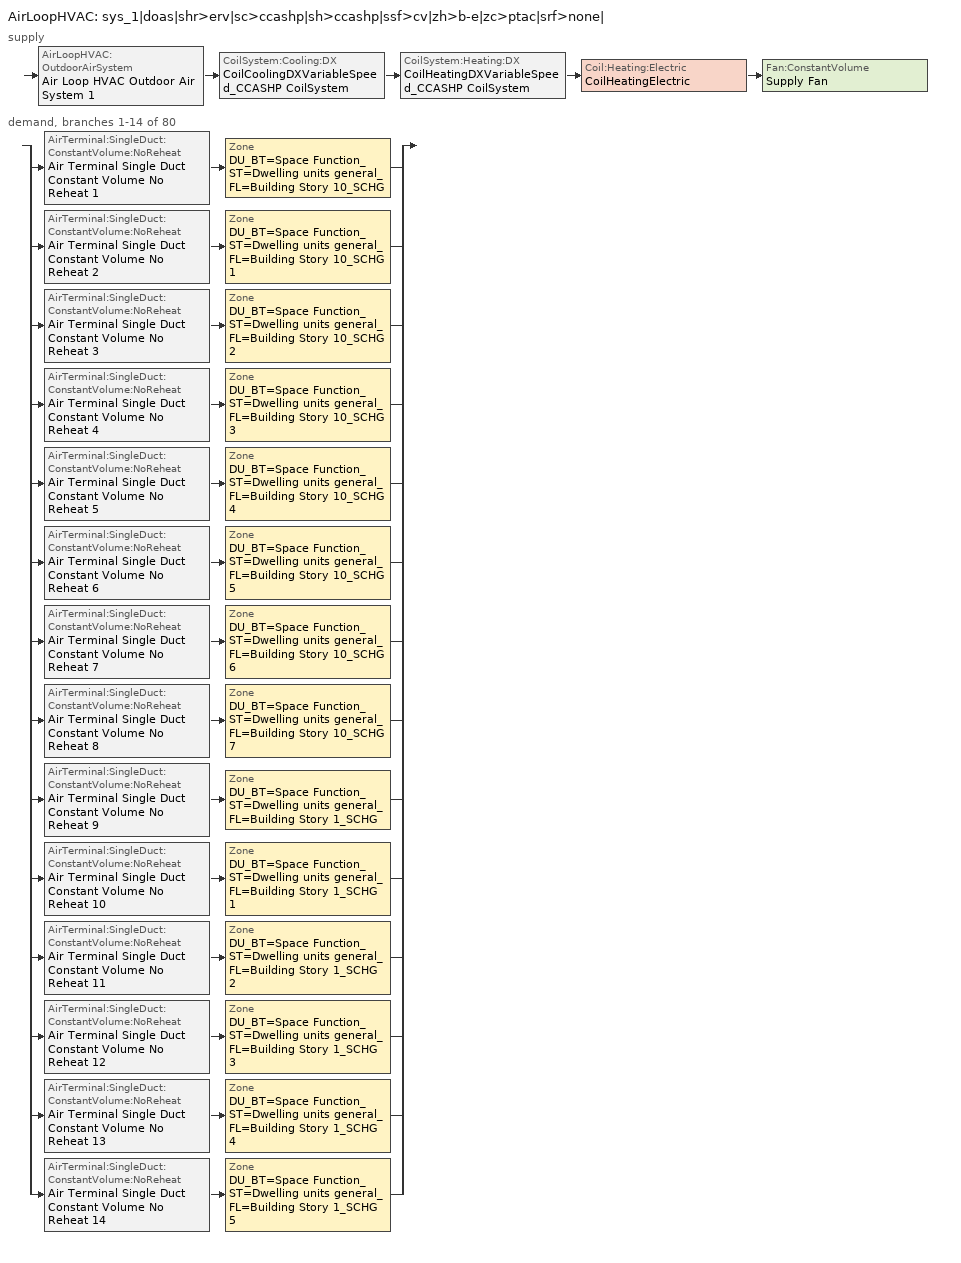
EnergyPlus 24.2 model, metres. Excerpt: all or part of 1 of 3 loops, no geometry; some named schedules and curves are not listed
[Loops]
AirLoopHVAC 'sys_1|doas|shr>erv|sc>ccashp|sh>ccashp|ssf>cv|zh>b-e|zc>ptac|srf>none|'
 supply: AirLoopHVAC:OutdoorAirSystem 'Air Loop HVAC Outdoor Air System 1' > CoilSystem:Cooling:DX 'CoilCoolingDXVariableSpeed_CCASHP CoilSystem' > CoilSystem:Heating:DX 'CoilHeatingDXVariableSpeed_CCASHP CoilSystem' > Coil:Heating:Electric 'CoilHeatingElectric' > Fan:ConstantVolume 'Supply Fan'
 demand, branches 1-14 of 80: split
  | AirTerminal:SingleDuct:ConstantVolume:NoReheat 'Air Terminal Single Duct Constant Volume No Reheat 1' > Zone 'DU_BT=Space Function_ST=Dwelling units general_FL=Building Story 10_SCHG'
  | AirTerminal:SingleDuct:ConstantVolume:NoReheat 'Air Terminal Single Duct Constant Volume No Reheat 2' > Zone 'DU_BT=Space Function_ST=Dwelling units general_FL=Building Story 10_SCHG 1'
  | AirTerminal:SingleDuct:ConstantVolume:NoReheat 'Air Terminal Single Duct Constant Volume No Reheat 3' > Zone 'DU_BT=Space Function_ST=Dwelling units general_FL=Building Story 10_SCHG 2'
  | AirTerminal:SingleDuct:ConstantVolume:NoReheat 'Air Terminal Single Duct Constant Volume No Reheat 4' > Zone 'DU_BT=Space Function_ST=Dwelling units general_FL=Building Story 10_SCHG 3'
  | AirTerminal:SingleDuct:ConstantVolume:NoReheat 'Air Terminal Single Duct Constant Volume No Reheat 5' > Zone 'DU_BT=Space Function_ST=Dwelling units general_FL=Building Story 10_SCHG 4'
  | AirTerminal:SingleDuct:ConstantVolume:NoReheat 'Air Terminal Single Duct Constant Volume No Reheat 6' > Zone 'DU_BT=Space Function_ST=Dwelling units general_FL=Building Story 10_SCHG 5'
  | AirTerminal:SingleDuct:ConstantVolume:NoReheat 'Air Terminal Single Duct Constant Volume No Reheat 7' > Zone 'DU_BT=Space Function_ST=Dwelling units general_FL=Building Story 10_SCHG 6'
  | AirTerminal:SingleDuct:ConstantVolume:NoReheat 'Air Terminal Single Duct Constant Volume No Reheat 8' > Zone 'DU_BT=Space Function_ST=Dwelling units general_FL=Building Story 10_SCHG 7'
  | AirTerminal:SingleDuct:ConstantVolume:NoReheat 'Air Terminal Single Duct Constant Volume No Reheat 9' > Zone 'DU_BT=Space Function_ST=Dwelling units general_FL=Building Story 1_SCHG'
  | AirTerminal:SingleDuct:ConstantVolume:NoReheat 'Air Terminal Single Duct Constant Volume No Reheat 10' > Zone 'DU_BT=Space Function_ST=Dwelling units general_FL=Building Story 1_SCHG 1'
  | AirTerminal:SingleDuct:ConstantVolume:NoReheat 'Air Terminal Single Duct Constant Volume No Reheat 11' > Zone 'DU_BT=Space Function_ST=Dwelling units general_FL=Building Story 1_SCHG 2'
  | AirTerminal:SingleDuct:ConstantVolume:NoReheat 'Air Terminal Single Duct Constant Volume No Reheat 12' > Zone 'DU_BT=Space Function_ST=Dwelling units general_FL=Building Story 1_SCHG 3'
  | AirTerminal:SingleDuct:ConstantVolume:NoReheat 'Air Terminal Single Duct Constant Volume No Reheat 13' > Zone 'DU_BT=Space Function_ST=Dwelling units general_FL=Building Story 1_SCHG 4'
  | AirTerminal:SingleDuct:ConstantVolume:NoReheat 'Air Terminal Single Duct Constant Volume No Reheat 14' > Zone 'DU_BT=Space Function_ST=Dwelling units general_FL=Building Story 1_SCHG 5'
[ZoneControl:Thermostat] Temperature Difference Between Cutout And Setpoint {deltaC}=0
Name | Zone or ZoneList | Control Type Schedule | Control 1
DU_BT=Space Function_ST=Dwelling units general_FL=Building Story 10_SCHG Thermostat | DU_BT=Space Function_ST=Dwelling units general_FL=Building Story 10_SCHG | DU_BT=Space Function_ST=Dwelling units general_FL=Building Story 10_SCHG Thermostat Schedule | Space Function Dwelling units general Thermostat 165
DU_BT=Space Function_ST=Dwelling units general_FL=Building Story 10_SCHG 1 Thermostat | DU_BT=Space Function_ST=Dwelling units general_FL=Building Story 10_SCHG 1 | DU_BT=Space Function_ST=Dwelling units general_FL=Building Story 10_SCHG 1 Thermostat Schedule | Space Function Dwelling units general Thermostat 170
DU_BT=Space Function_ST=Dwelling units general_FL=Building Story 10_SCHG 2 Thermostat | DU_BT=Space Function_ST=Dwelling units general_FL=Building Story 10_SCHG 2 | DU_BT=Space Function_ST=Dwelling units general_FL=Building Story 10_SCHG 2 Thermostat Schedule | Space Function Dwelling units general Thermostat 171
DU_BT=Space Function_ST=Dwelling units general_FL=Building Story 10_SCHG 3 Thermostat | DU_BT=Space Function_ST=Dwelling units general_FL=Building Story 10_SCHG 3 | DU_BT=Space Function_ST=Dwelling units general_FL=Building Story 10_SCHG 3 Thermostat Schedule | Space Function Dwelling units general Thermostat 212
DU_BT=Space Function_ST=Dwelling units general_FL=Building Story 10_SCHG 4 Thermostat | DU_BT=Space Function_ST=Dwelling units general_FL=Building Story 10_SCHG 4 | DU_BT=Space Function_ST=Dwelling units general_FL=Building Story 10_SCHG 4 Thermostat Schedule | Space Function Dwelling units general Thermostat 217
DU_BT=Space Function_ST=Dwelling units general_FL=Building Story 10_SCHG 5 Thermostat | DU_BT=Space Function_ST=Dwelling units general_FL=Building Story 10_SCHG 5 | DU_BT=Space Function_ST=Dwelling units general_FL=Building Story 10_SCHG 5 Thermostat Schedule | Space Function Dwelling units general Thermostat 221
DU_BT=Space Function_ST=Dwelling units general_FL=Building Story 10_SCHG 6 Thermostat | DU_BT=Space Function_ST=Dwelling units general_FL=Building Story 10_SCHG 6 | DU_BT=Space Function_ST=Dwelling units general_FL=Building Story 10_SCHG 6 Thermostat Schedule | Space Function Dwelling units general Thermostat 229
DU_BT=Space Function_ST=Dwelling units general_FL=Building Story 10_SCHG 7 Thermostat | DU_BT=Space Function_ST=Dwelling units general_FL=Building Story 10_SCHG 7 | DU_BT=Space Function_ST=Dwelling units general_FL=Building Story 10_SCHG 7 Thermostat Schedule | Space Function Dwelling units general Thermostat 236
DU_BT=Space Function_ST=Dwelling units general_FL=Building Story 1_SCHG Thermostat | DU_BT=Space Function_ST=Dwelling units general_FL=Building Story 1_SCHG | DU_BT=Space Function_ST=Dwelling units general_FL=Building Story 1_SCHG Thermostat Schedule | Space Function Dwelling units general Thermostat 163
DU_BT=Space Function_ST=Dwelling units general_FL=Building Story 1_SCHG 1 Thermostat | DU_BT=Space Function_ST=Dwelling units general_FL=Building Story 1_SCHG 1 | DU_BT=Space Function_ST=Dwelling units general_FL=Building Story 1_SCHG 1 Thermostat Schedule | Space Function Dwelling units general Thermostat 172
DU_BT=Space Function_ST=Dwelling units general_FL=Building Story 1_SCHG 2 Thermostat | DU_BT=Space Function_ST=Dwelling units general_FL=Building Story 1_SCHG 2 | DU_BT=Space Function_ST=Dwelling units general_FL=Building Story 1_SCHG 2 Thermostat Schedule | Space Function Dwelling units general Thermostat 178
DU_BT=Space Function_ST=Dwelling units general_FL=Building Story 1_SCHG 3 Thermostat | DU_BT=Space Function_ST=Dwelling units general_FL=Building Story 1_SCHG 3 | DU_BT=Space Function_ST=Dwelling units general_FL=Building Story 1_SCHG 3 Thermostat Schedule | Space Function Dwelling units general Thermostat 208
DU_BT=Space Function_ST=Dwelling units general_FL=Building Story 1_SCHG 4 Thermostat | DU_BT=Space Function_ST=Dwelling units general_FL=Building Story 1_SCHG 4 | DU_BT=Space Function_ST=Dwelling units general_FL=Building Story 1_SCHG 4 Thermostat Schedule | Space Function Dwelling units general Thermostat 218
DU_BT=Space Function_ST=Dwelling units general_FL=Building Story 1_SCHG 5 Thermostat | DU_BT=Space Function_ST=Dwelling units general_FL=Building Story 1_SCHG 5 | DU_BT=Space Function_ST=Dwelling units general_FL=Building Story 1_SCHG 5 Thermostat Schedule | Space Function Dwelling units general Thermostat 222
[ThermostatSetpoint:DualSetpoint] Heating Setpoint Temperature Schedule=NECB-G-Thermostat Setpoint-Heating; Cooling Setpoint Temperature Schedule=NECB-G-Thermostat Setpoint-Cooling
Space Function Dwelling units general Thermostat 165; Space Function Dwelling units general Thermostat 170; Space Function Dwelling units general Thermostat 171; Space Function Dwelling units general Thermostat 212; Space Function Dwelling units general Thermostat 217; Space Function Dwelling units general Thermostat 221; Space Function Dwelling units general Thermostat 229; Space Function Dwelling units general Thermostat 236; Space Function Dwelling units general Thermostat 163; Space Function Dwelling units general Thermostat 172; Space Function Dwelling units general Thermostat 178; Space Function Dwelling units general Thermostat 208; Space Function Dwelling units general Thermostat 218; Space Function Dwelling units general Thermostat 222
[AirTerminal:SingleDuct:ConstantVolume:NoReheat] Availability Schedule=Always On Discrete; Maximum Air Flow Rate {m3/s}=AutoSize
Air Terminal Single Duct Constant Volume No Reheat 1; Air Terminal Single Duct Constant Volume No Reheat 2; Air Terminal Single Duct Constant Volume No Reheat 3; Air Terminal Single Duct Constant Volume No Reheat 4; Air Terminal Single Duct Constant Volume No Reheat 5; Air Terminal Single Duct Constant Volume No Reheat 6; Air Terminal Single Duct Constant Volume No Reheat 7; Air Terminal Single Duct Constant Volume No Reheat 8; Air Terminal Single Duct Constant Volume No Reheat 9; Air Terminal Single Duct Constant Volume No Reheat 10; Air Terminal Single Duct Constant Volume No Reheat 11; Air Terminal Single Duct Constant Volume No Reheat 12; Air Terminal Single Duct Constant Volume No Reheat 13; Air Terminal Single Duct Constant Volume No Reheat 14
[ZoneHVAC:PackagedTerminalAirConditioner] Availability Schedule=Always On Discrete; Cooling Supply Air Flow Rate {m3/s}=Autosize; Heating Supply Air Flow Rate {m3/s}=Autosize; No Load Supply Air Flow Rate {m3/s}=Autosize; No Load Supply Air Flow Rate Control Set To Low Speed=Yes; Cooling Outdoor Air Flow Rate {m3/s}=1e-06; Heating Outdoor Air Flow Rate {m3/s}=1e-06; No Load Outdoor Air Flow Rate {m3/s}=1e-06; Fan Placement=DrawThrough; Supply Air Fan Operating Mode Schedule=Always Off Discrete
Name | Supply Air Fan | Heating Coil | Cooling Coil
ZoneHVACPackagedTerminalAirConditioner | FanOnOff | CoilHeatingElectric 1 | CoilCoolingDXSingleSpeed_PTAC 61kBtu/hr 9.5EER
ZoneHVACPackagedTerminalAirConditioner 1 | FanOnOff 1 | CoilHeatingElectric 2 | CoilCoolingDXSingleSpeed_PTAC 1 61kBtu/hr 9.5EER
ZoneHVACPackagedTerminalAirConditioner 2 | FanOnOff 2 | CoilHeatingElectric 3 | CoilCoolingDXSingleSpeed_PTAC 2 50kBtu/hr 9.5EER
ZoneHVACPackagedTerminalAirConditioner 3 | FanOnOff 3 | CoilHeatingElectric 4 | CoilCoolingDXSingleSpeed_PTAC 3 50kBtu/hr 9.5EER
ZoneHVACPackagedTerminalAirConditioner 4 | FanOnOff 4 | CoilHeatingElectric 5 | CoilCoolingDXSingleSpeed_PTAC 4 61kBtu/hr 9.5EER
ZoneHVACPackagedTerminalAirConditioner 5 | FanOnOff 5 | CoilHeatingElectric 6 | CoilCoolingDXSingleSpeed_PTAC 5 61kBtu/hr 9.5EER
ZoneHVACPackagedTerminalAirConditioner 6 | FanOnOff 6 | CoilHeatingElectric 7 | CoilCoolingDXSingleSpeed_PTAC 6 50kBtu/hr 9.5EER
ZoneHVACPackagedTerminalAirConditioner 7 | FanOnOff 7 | CoilHeatingElectric 8 | CoilCoolingDXSingleSpeed_PTAC 7 50kBtu/hr 9.5EER
ZoneHVACPackagedTerminalAirConditioner 8 | FanOnOff 8 | CoilHeatingElectric 9 | CoilCoolingDXSingleSpeed_PTAC 8 18kBtu/hr 9.5EER
ZoneHVACPackagedTerminalAirConditioner 9 | FanOnOff 9 | CoilHeatingElectric 10 | CoilCoolingDXSingleSpeed_PTAC 9 18kBtu/hr 9.5EER
ZoneHVACPackagedTerminalAirConditioner 10 | FanOnOff 10 | CoilHeatingElectric 11 | CoilCoolingDXSingleSpeed_PTAC 10 11kBtu/hr 10.6EER
ZoneHVACPackagedTerminalAirConditioner 11 | FanOnOff 11 | CoilHeatingElectric 12 | CoilCoolingDXSingleSpeed_PTAC 11 11kBtu/hr 10.6EER
ZoneHVACPackagedTerminalAirConditioner 12 | FanOnOff 12 | CoilHeatingElectric 13 | CoilCoolingDXSingleSpeed_PTAC 12 18kBtu/hr 9.5EER
ZoneHVACPackagedTerminalAirConditioner 13 | FanOnOff 13 | CoilHeatingElectric 14 | CoilCoolingDXSingleSpeed_PTAC 13 11kBtu/hr 10.6EER
[Fan:OnOff] Availability Schedule=Always On Discrete; Fan Total Efficiency=0.39975; Pressure Rise {Pa}=331.288; Maximum Flow Rate {m3/s}=Autosize; Motor Efficiency=0.615; Motor In Airstream Fraction=1
Name | Fan Power Ratio Function of Speed Ratio Curve | Fan Efficiency Ratio Function of Speed Ratio Curve
FanOnOff | Fan On Off Power Curve | Fan On Off Efficiency Curve
FanOnOff 1 | Fan On Off Power Curve 1 | Fan On Off Efficiency Curve 1
FanOnOff 2 | Fan On Off Power Curve 2 | Fan On Off Efficiency Curve 2
FanOnOff 3 | Fan On Off Power Curve 3 | Fan On Off Efficiency Curve 3
FanOnOff 4 | Fan On Off Power Curve 4 | Fan On Off Efficiency Curve 4
FanOnOff 5 | Fan On Off Power Curve 5 | Fan On Off Efficiency Curve 5
FanOnOff 6 | Fan On Off Power Curve 6 | Fan On Off Efficiency Curve 6
FanOnOff 7 | Fan On Off Power Curve 7 | Fan On Off Efficiency Curve 7
FanOnOff 8 | Fan On Off Power Curve 8 | Fan On Off Efficiency Curve 8
FanOnOff 9 | Fan On Off Power Curve 9 | Fan On Off Efficiency Curve 9
FanOnOff 10 | Fan On Off Power Curve 10 | Fan On Off Efficiency Curve 10
FanOnOff 11 | Fan On Off Power Curve 11 | Fan On Off Efficiency Curve 11
FanOnOff 12 | Fan On Off Power Curve 12 | Fan On Off Efficiency Curve 12
FanOnOff 13 | Fan On Off Power Curve 13 | Fan On Off Efficiency Curve 13
[Coil:Heating:Electric] Efficiency=1; Nominal Capacity {W}=Autosize
Name | Availability Schedule
CoilHeatingElectric 1; CoilHeatingElectric 2; CoilHeatingElectric 3; CoilHeatingElectric 4; CoilHeatingElectric 5; CoilHeatingElectric 6; CoilHeatingElectric 7; CoilHeatingElectric 8; CoilHeatingElectric 9; CoilHeatingElectric 10; CoilHeatingElectric 11; CoilHeatingElectric 12; CoilHeatingElectric 13; CoilHeatingElectric 14 | Always Off Discrete
CoilHeatingElectric | Always On Discrete
[Coil:Cooling:DX:SingleSpeed] Availability Schedule=Always On Discrete; Gross Rated Total Cooling Capacity {W}=Autosize; Gross Rated Sensible Heat Ratio=Autosize; Rated Air Flow Rate {m3/s}=Autosize; Rated Evaporator Fan Power Per Volume Flow Rate 2017 {W/(m3/s)}=773.3; Rated Evaporator Fan Power Per Volume Flow Rate 2023 {W/(m3/s)}=934.4; Total Cooling Capacity Function of Temperature Curve=DXCOOL-NECB2011-REF-CAPFT; Total Cooling Capacity Function of Flow Fraction Curve=DXCOOL-NECB2011-REF-CAPFFLOW; Energy Input Ratio Function of Temperature Curve=DXCOOL-NECB2011-REF-COOLEIRFT; Energy Input Ratio Function of Flow Fraction Curve=DXCOOL-NECB2011-REF-COOLEIRFFLOW; Part Load Fraction Correlation Curve=DXCOOL-NECB2011-REF-COOLPLFFPLR; Minimum Outdoor Dry-Bulb Temperature for Compressor Operation {C}=-25; Nominal Time for Condensate Removal to Begin {s}=0; Ratio of Initial Moisture Evaporation Rate and Steady State Latent Capacity=0; Maximum Cycling Rate {cycles/hr}=0; Latent Capacity Time Constant {s}=0; Condenser Type=AirCooled; Evaporative Condenser Effectiveness=0.9; Evaporative Condenser Air Flow Rate {m3/s}=Autosize; Evaporative Condenser Pump Rated Power Consumption {W}=Autosize; Crankcase Heater Capacity {W}=1e-06; Maximum Outdoor Dry-Bulb Temperature for Crankcase Heater Operation {C}=10; Basin Heater Capacity {W/K}=0; Basin Heater Setpoint Temperature {C}=2
Name | Gross Rated Cooling COP {W/W}
CoilCoolingDXSingleSpeed_PTAC 61kBtu/hr 9.5EER; CoilCoolingDXSingleSpeed_PTAC 1 61kBtu/hr 9.5EER; CoilCoolingDXSingleSpeed_PTAC 2 50kBtu/hr 9.5EER; CoilCoolingDXSingleSpeed_PTAC 3 50kBtu/hr 9.5EER; CoilCoolingDXSingleSpeed_PTAC 4 61kBtu/hr 9.5EER; CoilCoolingDXSingleSpeed_PTAC 5 61kBtu/hr 9.5EER; CoilCoolingDXSingleSpeed_PTAC 6 50kBtu/hr 9.5EER; CoilCoolingDXSingleSpeed_PTAC 7 50kBtu/hr 9.5EER; CoilCoolingDXSingleSpeed_PTAC 8 18kBtu/hr 9.5EER; CoilCoolingDXSingleSpeed_PTAC 9 18kBtu/hr 9.5EER; CoilCoolingDXSingleSpeed_PTAC 12 18kBtu/hr 9.5EER | 3.3002
CoilCoolingDXSingleSpeed_PTAC 10 11kBtu/hr 10.6EER | 3.66348
CoilCoolingDXSingleSpeed_PTAC 11 11kBtu/hr 10.6EER | 3.67547
CoilCoolingDXSingleSpeed_PTAC 13 11kBtu/hr 10.6EER | 3.67573
[ZoneHVAC:Baseboard:Convective:Electric] Availability Schedule=Always On Discrete; Heating Design Capacity {W}=Autosize; Efficiency=1
ZoneHVACBaseboardConvectiveElectric; ZoneHVACBaseboardConvectiveElectric 1; ZoneHVACBaseboardConvectiveElectric 2; ZoneHVACBaseboardConvectiveElectric 3; ZoneHVACBaseboardConvectiveElectric 4; ZoneHVACBaseboardConvectiveElectric 5; ZoneHVACBaseboardConvectiveElectric 6; ZoneHVACBaseboardConvectiveElectric 7; ZoneHVACBaseboardConvectiveElectric 8; ZoneHVACBaseboardConvectiveElectric 9; ZoneHVACBaseboardConvectiveElectric 10; ZoneHVACBaseboardConvectiveElectric 11; ZoneHVACBaseboardConvectiveElectric 12; ZoneHVACBaseboardConvectiveElectric 13
[Zone equipment]
DU_BT=Space Function_ST=Dwelling units general_FL=Building Story 10_SCHG: Air Terminal Single Duct Constant Volume No Reheat 1, ZoneHVACPackagedTerminalAirConditioner, ZoneHVACBaseboardConvectiveElectric
DU_BT=Space Function_ST=Dwelling units general_FL=Building Story 10_SCHG 1: Air Terminal Single Duct Constant Volume No Reheat 2, ZoneHVACPackagedTerminalAirConditioner 1, ZoneHVACBaseboardConvectiveElectric 1
DU_BT=Space Function_ST=Dwelling units general_FL=Building Story 10_SCHG 2: Air Terminal Single Duct Constant Volume No Reheat 3, ZoneHVACPackagedTerminalAirConditioner 2, ZoneHVACBaseboardConvectiveElectric 2
DU_BT=Space Function_ST=Dwelling units general_FL=Building Story 10_SCHG 3: Air Terminal Single Duct Constant Volume No Reheat 4, ZoneHVACPackagedTerminalAirConditioner 3, ZoneHVACBaseboardConvectiveElectric 3
DU_BT=Space Function_ST=Dwelling units general_FL=Building Story 10_SCHG 4: Air Terminal Single Duct Constant Volume No Reheat 5, ZoneHVACPackagedTerminalAirConditioner 4, ZoneHVACBaseboardConvectiveElectric 4
DU_BT=Space Function_ST=Dwelling units general_FL=Building Story 10_SCHG 5: Air Terminal Single Duct Constant Volume No Reheat 6, ZoneHVACPackagedTerminalAirConditioner 5, ZoneHVACBaseboardConvectiveElectric 5
DU_BT=Space Function_ST=Dwelling units general_FL=Building Story 10_SCHG 6: Air Terminal Single Duct Constant Volume No Reheat 7, ZoneHVACPackagedTerminalAirConditioner 6, ZoneHVACBaseboardConvectiveElectric 6
DU_BT=Space Function_ST=Dwelling units general_FL=Building Story 10_SCHG 7: Air Terminal Single Duct Constant Volume No Reheat 8, ZoneHVACPackagedTerminalAirConditioner 7, ZoneHVACBaseboardConvectiveElectric 7
DU_BT=Space Function_ST=Dwelling units general_FL=Building Story 1_SCHG: Air Terminal Single Duct Constant Volume No Reheat 9, ZoneHVACPackagedTerminalAirConditioner 8, ZoneHVACBaseboardConvectiveElectric 8
DU_BT=Space Function_ST=Dwelling units general_FL=Building Story 1_SCHG 1: Air Terminal Single Duct Constant Volume No Reheat 10, ZoneHVACPackagedTerminalAirConditioner 9, ZoneHVACBaseboardConvectiveElectric 9
DU_BT=Space Function_ST=Dwelling units general_FL=Building Story 1_SCHG 2: Air Terminal Single Duct Constant Volume No Reheat 11, ZoneHVACPackagedTerminalAirConditioner 10, ZoneHVACBaseboardConvectiveElectric 10
DU_BT=Space Function_ST=Dwelling units general_FL=Building Story 1_SCHG 3: Air Terminal Single Duct Constant Volume No Reheat 12, ZoneHVACPackagedTerminalAirConditioner 11, ZoneHVACBaseboardConvectiveElectric 11
DU_BT=Space Function_ST=Dwelling units general_FL=Building Story 1_SCHG 4: Air Terminal Single Duct Constant Volume No Reheat 13, ZoneHVACPackagedTerminalAirConditioner 12, ZoneHVACBaseboardConvectiveElectric 12
DU_BT=Space Function_ST=Dwelling units general_FL=Building Story 1_SCHG 5: Air Terminal Single Duct Constant Volume No Reheat 14, ZoneHVACPackagedTerminalAirConditioner 13, ZoneHVACBaseboardConvectiveElectric 13
[Sizing:Zone] Zone Cooling Design Supply Air Temperature Input Method=TemperatureDifference; Zone Cooling Design Supply Air Temperature {C}=13; Zone Cooling Design Supply Air Temperature Difference {deltaC}=11; Zone Heating Design Supply Air Temperature Input Method=TemperatureDifference; Zone Heating Design Supply Air Temperature {C}=43; Zone Heating Design Supply Air Temperature Difference {deltaC}=21; Zone Cooling Design Supply Air Humidity Ratio {kgWater/kgDryAir}=0.0085; Zone Heating Design Supply Air Humidity Ratio {kgWater/kgDryAir}=0.008; Zone Heating Sizing Factor=1.3; Zone Cooling Sizing Factor=1.1; Cooling Design Air Flow Method=DesignDay; Cooling Design Air Flow Rate {m3/s}=0; Cooling Minimum Air Flow per Zone Floor Area {m3/s-m2}=0.000762; Cooling Minimum Air Flow {m3/s}=0; Cooling Minimum Air Flow Fraction=0; Heating Design Air Flow Method=DesignDay; Heating Design Air Flow Rate {m3/s}=0; Heating Maximum Air Flow per Zone Floor Area {m3/s-m2}=0.002032; Heating Maximum Air Flow {m3/s}=0.141576; Heating Maximum Air Flow Fraction=0.3; Account for Dedicated Outdoor Air System=No; Zone Load Sizing Method=Sensible Load Only No Latent Load; Zone Latent Cooling Design Supply Air Humidity Ratio Input Method=HumidityRatioDifference; Zone Cooling Design Supply Air Humidity Ratio Difference {kgWater/kgDryAir}=0.005; Zone Latent Heating Design Supply Air Humidity Ratio Input Method=HumidityRatioDifference; Zone Humidification Design Supply Air Humidity Ratio Difference {kgWater/kgDryAir}=0.005; Type of Space Sum to Use=Coincident
Name | Design Specification Outdoor Air Object
DU_BT=Space Function_ST=Dwelling units general_FL=Building Story 10_SCHG | DU_BT=Space Function_ST=Dwelling units general_FL=Building Story 10_SCHG DSOA Space List
DU_BT=Space Function_ST=Dwelling units general_FL=Building Story 10_SCHG 1 | DU_BT=Space Function_ST=Dwelling units general_FL=Building Story 10_SCHG 1 DSOA Space List
DU_BT=Space Function_ST=Dwelling units general_FL=Building Story 10_SCHG 2 | DU_BT=Space Function_ST=Dwelling units general_FL=Building Story 10_SCHG 2 DSOA Space List
DU_BT=Space Function_ST=Dwelling units general_FL=Building Story 10_SCHG 3 | DU_BT=Space Function_ST=Dwelling units general_FL=Building Story 10_SCHG 3 DSOA Space List
DU_BT=Space Function_ST=Dwelling units general_FL=Building Story 10_SCHG 4 | DU_BT=Space Function_ST=Dwelling units general_FL=Building Story 10_SCHG 4 DSOA Space List
DU_BT=Space Function_ST=Dwelling units general_FL=Building Story 10_SCHG 5 | DU_BT=Space Function_ST=Dwelling units general_FL=Building Story 10_SCHG 5 DSOA Space List
DU_BT=Space Function_ST=Dwelling units general_FL=Building Story 10_SCHG 6 | DU_BT=Space Function_ST=Dwelling units general_FL=Building Story 10_SCHG 6 DSOA Space List
DU_BT=Space Function_ST=Dwelling units general_FL=Building Story 10_SCHG 7 | DU_BT=Space Function_ST=Dwelling units general_FL=Building Story 10_SCHG 7 DSOA Space List
DU_BT=Space Function_ST=Dwelling units general_FL=Building Story 1_SCHG | DU_BT=Space Function_ST=Dwelling units general_FL=Building Story 1_SCHG DSOA Space List
DU_BT=Space Function_ST=Dwelling units general_FL=Building Story 1_SCHG 1 | DU_BT=Space Function_ST=Dwelling units general_FL=Building Story 1_SCHG 1 DSOA Space List
DU_BT=Space Function_ST=Dwelling units general_FL=Building Story 1_SCHG 2 | DU_BT=Space Function_ST=Dwelling units general_FL=Building Story 1_SCHG 2 DSOA Space List
DU_BT=Space Function_ST=Dwelling units general_FL=Building Story 1_SCHG 3 | DU_BT=Space Function_ST=Dwelling units general_FL=Building Story 1_SCHG 3 DSOA Space List
DU_BT=Space Function_ST=Dwelling units general_FL=Building Story 1_SCHG 4 | DU_BT=Space Function_ST=Dwelling units general_FL=Building Story 1_SCHG 4 DSOA Space List
DU_BT=Space Function_ST=Dwelling units general_FL=Building Story 1_SCHG 5 | DU_BT=Space Function_ST=Dwelling units general_FL=Building Story 1_SCHG 5 DSOA Space List
[Controller:MechanicalVentilation]
Controller Mechanical Ventilation 1: Availability Schedule=sys_1|doas|shr>none|sc>ccashp|sh>ccashp|ssf>cv|zh>b-e|zc>ptac|srf>none| Occ Sch; Demand Controlled Ventilation=No; System Outdoor Air Method=ZoneSum; Zone or ZoneList Name 1=DU_BT=Space Function_ST=Dwelling units general_FL=Building Story 10_SCHG; Design Specification Outdoor Air Object Name 1=Space Function Dwelling units general Ventilation; Zone or ZoneList Name 2=DU_BT=Space Function_ST=Dwelling units general_FL=Building Story 10_SCHG 1; Design Specification Outdoor Air Object Name 2=Space Function Dwelling units general Ventilation; Zone or ZoneList Name 3=DU_BT=Space Function_ST=Dwelling units general_FL=Building Story 10_SCHG 2; Design Specification Outdoor Air Object Name 3=Space Function Dwelling units general Ventilation; Zone or ZoneList Name 4=DU_BT=Space Function_ST=Dwelling units general_FL=Building Story 10_SCHG 3; Design Specification Outdoor Air Object Name 4=Space Function Dwelling units general Ventilation; Zone or ZoneList Name 5=DU_BT=Space Function_ST=Dwelling units general_FL=Building Story 10_SCHG 4; Design Specification Outdoor Air Object Name 5=Space Function Dwelling units general Ventilation; Zone or ZoneList Name 6=DU_BT=Space Function_ST=Dwelling units general_FL=Building Story 10_SCHG 5; Design Specification Outdoor Air Object Name 6=Space Function Dwelling units general Ventilation; Zone or ZoneList Name 7=DU_BT=Space Function_ST=Dwelling units general_FL=Building Story 10_SCHG 6; Design Specification Outdoor Air Object Name 7=Space Function Dwelling units general Ventilation; Zone or ZoneList Name 8=DU_BT=Space Function_ST=Dwelling units general_FL=Building Story 10_SCHG 7; Design Specification Outdoor Air Object Name 8=Space Function Dwelling units general Ventilation; Zone or ZoneList Name 9=DU_BT=Space Function_ST=Dwelling units general_FL=Building Story 1_SCHG; Design Specification Outdoor Air Object Name 9=Space Function Dwelling units general Ventilation; Zone or ZoneList Name 10=DU_BT=Space Function_ST=Dwelling units general_FL=Building Story 1_SCHG 1; Design Specification Outdoor Air Object Name 10=Space Function Dwelling units general Ventilation; Zone or ZoneList Name 11=DU_BT=Space Function_ST=Dwelling units general_FL=Building Story 1_SCHG 2; Design Specification Outdoor Air Object Name 11=Space Function Dwelling units general Ventilation; Zone or ZoneList Name 12=DU_BT=Space Function_ST=Dwelling units general_FL=Building Story 1_SCHG 3; Design Specification Outdoor Air Object Name 12=Space Function Dwelling units general Ventilation; Zone or ZoneList Name 13=DU_BT=Space Function_ST=Dwelling units general_FL=Building Story 1_SCHG 4; Design Specification Outdoor Air Object Name 13=Space Function Dwelling units general Ventilation; Zone or ZoneList Name 14=DU_BT=Space Function_ST=Dwelling units general_FL=Building Story 1_SCHG 5; Design Specification Outdoor Air Object Name 14=Space Function Dwelling units general Ventilation; Zone or ZoneList Name 15=DU_BT=Space Function_ST=Dwelling units general_FL=Building Story 1_SCHG 6; Design Specification Outdoor Air Object Name 15=Space Function Dwelling units general Ventilation; Zone or ZoneList Name 16=DU_BT=Space Function_ST=Dwelling units general_FL=Building Story 1_SCHG 7; Design Specification Outdoor Air Object Name 16=Space Function Dwelling units general Ventilation; Zone or ZoneList Name 17=DU_BT=Space Function_ST=Dwelling units general_FL=Building Story 2_SCHG; Design Specification Outdoor Air Object Name 17=Space Function Dwelling units general Ventilation; Zone or ZoneList Name 18=DU_BT=Space Function_ST=Dwelling units general_FL=Building Story 2_SCHG 1; Design Specification Outdoor Air Object Name 18=Space Function Dwelling units general Ventilation; Zone or ZoneList Name 19=DU_BT=Space Function_ST=Dwelling units general_FL=Building Story 2_SCHG 2; Design Specification Outdoor Air Object Name 19=Space Function Dwelling units general Ventilation; Zone or ZoneList Name 20=DU_BT=Space Function_ST=Dwelling units general_FL=Building Story 2_SCHG 3; Design Specification Outdoor Air Object Name 20=Space Function Dwelling units general Ventilation; Zone or ZoneList Name 21=DU_BT=Space Function_ST=Dwelling units general_FL=Building Story 2_SCHG 4; Design Specification Outdoor Air Object Name 21=Space Function Dwelling units general Ventilation; Zone or ZoneList Name 22=DU_BT=Space Function_ST=Dwelling units general_FL=Building Story 2_SCHG 5; Design Specification Outdoor Air Object Name 22=Space Function Dwelling units general Ventilation; Zone or ZoneList Name 23=DU_BT=Space Function_ST=Dwelling units general_FL=Building Story 2_SCHG 6; Design Specification Outdoor Air Object Name 23=Space Function Dwelling units general Ventilation; Zone or ZoneList Name 24=DU_BT=Space Function_ST=Dwelling units general_FL=Building Story 2_SCHG 7; Design Specification Outdoor Air Object Name 24=Space Function Dwelling units general Ventilation; Zone or ZoneList Name 25=DU_BT=Space Function_ST=Dwelling units general_FL=Building Story 3_SCHG; Design Specification Outdoor Air Object Name 25=Space Function Dwelling units general Ventilation; Zone or ZoneList Name 26=DU_BT=Space Function_ST=Dwelling units general_FL=Building Story 3_SCHG 1; Design Specification Outdoor Air Object Name 26=Space Function Dwelling units general Ventilation; Zone or ZoneList Name 27=DU_BT=Space Function_ST=Dwelling units general_FL=Building Story 3_SCHG 2; Design Specification Outdoor Air Object Name 27=Space Function Dwelling units general Ventilation; Zone or ZoneList Name 28=DU_BT=Space Function_ST=Dwelling units general_FL=Building Story 3_SCHG 3; Design Specification Outdoor Air Object Name 28=Space Function Dwelling units general Ventilation; Zone or ZoneList Name 29=DU_BT=Space Function_ST=Dwelling units general_FL=Building Story 3_SCHG 4; Design Specification Outdoor Air Object Name 29=Space Function Dwelling units general Ventilation; Zone or ZoneList Name 30=DU_BT=Space Function_ST=Dwelling units general_FL=Building Story 3_SCHG 5; Design Specification Outdoor Air Object Name 30=Space Function Dwelling units general Ventilation; Zone or ZoneList Name 31=DU_BT=Space Function_ST=Dwelling units general_FL=Building Story 3_SCHG 6; Design Specification Outdoor Air Object Name 31=Space Function Dwelling units general Ventilation; Zone or ZoneList Name 32=DU_BT=Space Function_ST=Dwelling units general_FL=Building Story 3_SCHG 7; Design Specification Outdoor Air Object Name 32=Space Function Dwelling units general Ventilation; Zone or ZoneList Name 33=DU_BT=Space Function_ST=Dwelling units general_FL=Building Story 4_SCHG; Design Specification Outdoor Air Object Name 33=Space Function Dwelling units general Ventilation; Zone or ZoneList Name 34=DU_BT=Space Function_ST=Dwelling units general_FL=Building Story 4_SCHG 1; Design Specification Outdoor Air Object Name 34=Space Function Dwelling units general Ventilation; Zone or ZoneList Name 35=DU_BT=Space Function_ST=Dwelling units general_FL=Building Story 4_SCHG 2; Design Specification Outdoor Air Object Name 35=Space Function Dwelling units general Ventilation; Zone or ZoneList Name 36=DU_BT=Space Function_ST=Dwelling units general_FL=Building Story 4_SCHG 3; Design Specification Outdoor Air Object Name 36=Space Function Dwelling units general Ventilation; Zone or ZoneList Name 37=DU_BT=Space Function_ST=Dwelling units general_FL=Building Story 4_SCHG 4; Design Specification Outdoor Air Object Name 37=Space Function Dwelling units general Ventilation; Zone or ZoneList Name 38=DU_BT=Space Function_ST=Dwelling units general_FL=Building Story 4_SCHG 5; Design Specification Outdoor Air Object Name 38=Space Function Dwelling units general Ventilation; Zone or ZoneList Name 39=DU_BT=Space Function_ST=Dwelling units general_FL=Building Story 4_SCHG 6; Design Specification Outdoor Air Object Name 39=Space Function Dwelling units general Ventilation; Zone or ZoneList Name 40=DU_BT=Space Function_ST=Dwelling units general_FL=Building Story 4_SCHG 7; Design Specification Outdoor Air Object Name 40=Space Function Dwelling units general Ventilation; Zone or ZoneList Name 41=DU_BT=Space Function_ST=Dwelling units general_FL=Building Story 5_SCHG; Design Specification Outdoor Air Object Name 41=Space Function Dwelling units general Ventilation; Zone or ZoneList Name 42=DU_BT=Space Function_ST=Dwelling units general_FL=Building Story 5_SCHG 1; Design Specification Outdoor Air Object Name 42=Space Function Dwelling units general Ventilation; Zone or ZoneList Name 43=DU_BT=Space Function_ST=Dwelling units general_FL=Building Story 5_SCHG 2; Design Specification Outdoor Air Object Name 43=Space Function Dwelling units general Ventilation; Zone or ZoneList Name 44=DU_BT=Space Function_ST=Dwelling units general_FL=Building Story 5_SCHG 3; Design Specification Outdoor Air Object Name 44=Space Function Dwelling units general Ventilation; Zone or ZoneList Name 45=DU_BT=Space Function_ST=Dwelling units general_FL=Building Story 5_SCHG 4; Design Specification Outdoor Air Object Name 45=Space Function Dwelling units general Ventilation; Zone or ZoneList Name 46=DU_BT=Space Function_ST=Dwelling units general_FL=Building Story 5_SCHG 5; Design Specification Outdoor Air Object Name 46=Space Function Dwelling units general Ventilation; Zone or ZoneList Name 47=DU_BT=Space Function_ST=Dwelling units general_FL=Building Story 5_SCHG 6; Design Specification Outdoor Air Object Name 47=Space Function Dwelling units general Ventilation; Zone or ZoneList Name 48=DU_BT=Space Function_ST=Dwelling units general_FL=Building Story 5_SCHG 7; Design Specification Outdoor Air Object Name 48=Space Function Dwelling units general Ventilation; Zone or ZoneList Name 49=DU_BT=Space Function_ST=Dwelling units general_FL=Building Story 6_SCHG; Design Specification Outdoor Air Object Name 49=Space Function Dwelling units general Ventilation; Zone or ZoneList Name 50=DU_BT=Space Function_ST=Dwelling units general_FL=Building Story 6_SCHG 1; Design Specification Outdoor Air Object Name 50=Space Function Dwelling units general Ventilation; Zone or ZoneList Name 51=DU_BT=Space Function_ST=Dwelling units general_FL=Building Story 6_SCHG 2; Design Specification Outdoor Air Object Name 51=Space Function Dwelling units general Ventilation; Zone or ZoneList Name 52=DU_BT=Space Function_ST=Dwelling units general_FL=Building Story 6_SCHG 3; Design Specification Outdoor Air Object Name 52=Space Function Dwelling units general Ventilation; Zone or ZoneList Name 53=DU_BT=Space Function_ST=Dwelling units general_FL=Building Story 6_SCHG 4; Design Specification Outdoor Air Object Name 53=Space Function Dwelling units general Ventilation; Zone or ZoneList Name 54=DU_BT=Space Function_ST=Dwelling units general_FL=Building Story 6_SCHG 5; Design Specification Outdoor Air Object Name 54=Space Function Dwelling units general Ventilation; Zone or ZoneList Name 55=DU_BT=Space Function_ST=Dwelling units general_FL=Building Story 6_SCHG 6; Design Specification Outdoor Air Object Name 55=Space Function Dwelling units general Ventilation; Zone or ZoneList Name 56=DU_BT=Space Function_ST=Dwelling units general_FL=Building Story 6_SCHG 7; Design Specification Outdoor Air Object Name 56=Space Function Dwelling units general Ventilation; Zone or ZoneList Name 57=DU_BT=Space Function_ST=Dwelling units general_FL=Building Story 7_SCHG; Design Specification Outdoor Air Object Name 57=Space Function Dwelling units general Ventilation; Zone or ZoneList Name 58=DU_BT=Space Function_ST=Dwelling units general_FL=Building Story 7_SCHG 1; Design Specification Outdoor Air Object Name 58=Space Function Dwelling units general Ventilation; Zone or ZoneList Name 59=DU_BT=Space Function_ST=Dwelling units general_FL=Building Story 7_SCHG 2; Design Specification Outdoor Air Object Name 59=Space Function Dwelling units general Ventilation; Zone or ZoneList Name 60=DU_BT=Space Function_ST=Dwelling units general_FL=Building Story 7_SCHG 3; Design Specification Outdoor Air Object Name 60=Space Function Dwelling units general Ventilation; Zone or ZoneList Name 61=DU_BT=Space Function_ST=Dwelling units general_FL=Building Story 7_SCHG 4; Design Specification Outdoor Air Object Name 61=Space Function Dwelling units general Ventilation; Zone or ZoneList Name 62=DU_BT=Space Function_ST=Dwelling units general_FL=Building Story 7_SCHG 5; Design Specification Outdoor Air Object Name 62=Space Function Dwelling units general Ventilation; Zone or ZoneList Name 63=DU_BT=Space Function_ST=Dwelling units general_FL=Building Story 7_SCHG 6; Design Specification Outdoor Air Object Name 63=Space Function Dwelling units general Ventilation; Zone or ZoneList Name 64=DU_BT=Space Function_ST=Dwelling units general_FL=Building Story 7_SCHG 7; Design Specification Outdoor Air Object Name 64=Space Function Dwelling units general Ventilation; Zone or ZoneList Name 65=DU_BT=Space Function_ST=Dwelling units general_FL=Building Story 8_SCHG; Design Specification Outdoor Air Object Name 65=Space Function Dwelling units general Ventilation; Zone or ZoneList Name 66=DU_BT=Space Function_ST=Dwelling units general_FL=Building Story 8_SCHG 1; Design Specification Outdoor Air Object Name 66=Space Function Dwelling units general Ventilation; Zone or ZoneList Name 67=DU_BT=Space Function_ST=Dwelling units general_FL=Building Story 8_SCHG 2; Design Specification Outdoor Air Object Name 67=Space Function Dwelling units general Ventilation; Zone or ZoneList Name 68=DU_BT=Space Function_ST=Dwelling units general_FL=Building Story 8_SCHG 3; Design Specification Outdoor Air Object Name 68=Space Function Dwelling units general Ventilation; Zone or ZoneList Name 69=DU_BT=Space Function_ST=Dwelling units general_FL=Building Story 8_SCHG 4; Design Specification Outdoor Air Object Name 69=Space Function Dwelling units general Ventilation; Zone or ZoneList Name 70=DU_BT=Space Function_ST=Dwelling units general_FL=Building Story 8_SCHG 5; Design Specification Outdoor Air Object Name 70=Space Function Dwelling units general Ventilation; Zone or ZoneList Name 71=DU_BT=Space Function_ST=Dwelling units general_FL=Building Story 8_SCHG 6; Design Specification Outdoor Air Object Name 71=Space Function Dwelling units general Ventilation; Zone or ZoneList Name 72=DU_BT=Space Function_ST=Dwelling units general_FL=Building Story 8_SCHG 7; Design Specification Outdoor Air Object Name 72=Space Function Dwelling units general Ventilation; Zone or ZoneList Name 73=DU_BT=Space Function_ST=Dwelling units general_FL=Building Story 9_SCHG; Design Specification Outdoor Air Object Name 73=Space Function Dwelling units general Ventilation; Zone or ZoneList Name 74=DU_BT=Space Function_ST=Dwelling units general_FL=Building Story 9_SCHG 1; Design Specification Outdoor Air Object Name 74=Space Function Dwelling units general Ventilation; Zone or ZoneList Name 75=DU_BT=Space Function_ST=Dwelling units general_FL=Building Story 9_SCHG 2; Design Specification Outdoor Air Object Name 75=Space Function Dwelling units general Ventilation; Zone or ZoneList Name 76=DU_BT=Space Function_ST=Dwelling units general_FL=Building Story 9_SCHG 3; Design Specification Outdoor Air Object Name 76=Space Function Dwelling units general Ventilation; Zone or ZoneList Name 77=DU_BT=Space Function_ST=Dwelling units general_FL=Building Story 9_SCHG 4; Design Specification Outdoor Air Object Name 77=Space Function Dwelling units general Ventilation; Zone or ZoneList Name 78=DU_BT=Space Function_ST=Dwelling units general_FL=Building Story 9_SCHG 5; Design Specification Outdoor Air Object Name 78=Space Function Dwelling units general Ventilation; Zone or ZoneList Name 79=DU_BT=Space Function_ST=Dwelling units general_FL=Building Story 9_SCHG 6; Design Specification Outdoor Air Object Name 79=Space Function Dwelling units general Ventilation; Zone or ZoneList Name 80=DU_BT=Space Function_ST=Dwelling units general_FL=Building Story 9_SCHG 7; Design Specification Outdoor Air Object Name 80=Space Function Dwelling units general Ventilation
[DesignSpecification:OutdoorAir]
Space Function Dwelling units general Ventilation: Outdoor Air Method=Sum; Outdoor Air Flow per Person {m3/s-person}=0.00235974; Outdoor Air Flow per Zone Floor Area {m3/s-m2}=0.0003048; Outdoor Air Flow per Zone {m3/s}=0; Outdoor Air Flow Air Changes per Hour {1/hr}=0
[DesignSpecification:OutdoorAir:SpaceList] Space Design Specification Outdoor Air Object Name 1=Space Function Dwelling units general Ventilation
Name | Space Name 1
DU_BT=Space Function_ST=Dwelling units general_FL=Building Story 10_SCHG DSOA Space List | T SE Apartment
DU_BT=Space Function_ST=Dwelling units general_FL=Building Story 10_SCHG 1 DSOA Space List | T NE Apartment
DU_BT=Space Function_ST=Dwelling units general_FL=Building Story 10_SCHG 2 DSOA Space List | T S1 Apartment
DU_BT=Space Function_ST=Dwelling units general_FL=Building Story 10_SCHG 3 DSOA Space List | T S2 Apartment
DU_BT=Space Function_ST=Dwelling units general_FL=Building Story 10_SCHG 4 DSOA Space List | T NW Apartment
DU_BT=Space Function_ST=Dwelling units general_FL=Building Story 10_SCHG 5 DSOA Space List | T SW Apartment
DU_BT=Space Function_ST=Dwelling units general_FL=Building Story 10_SCHG 6 DSOA Space List | T N1 Apartment
DU_BT=Space Function_ST=Dwelling units general_FL=Building Story 10_SCHG 7 DSOA Space List | T N2 Apartment
DU_BT=Space Function_ST=Dwelling units general_FL=Building Story 1_SCHG DSOA Space List | G NE Apartment
DU_BT=Space Function_ST=Dwelling units general_FL=Building Story 1_SCHG 1 DSOA Space List | G SW Apartment
DU_BT=Space Function_ST=Dwelling units general_FL=Building Story 1_SCHG 2 DSOA Space List | G S1 Apartment
DU_BT=Space Function_ST=Dwelling units general_FL=Building Story 1_SCHG 3 DSOA Space List | G N1 Apartment
DU_BT=Space Function_ST=Dwelling units general_FL=Building Story 1_SCHG 4 DSOA Space List | Office
DU_BT=Space Function_ST=Dwelling units general_FL=Building Story 1_SCHG 5 DSOA Space List | G N2 Apartment
[AirLoopHVAC]
sys_1|doas|shr>erv|sc>ccashp|sh>ccashp|ssf>cv|zh>b-e|zc>ptac|srf>none|: Design Supply Air Flow Rate {m3/s}=AutoSize; Design Return Air Flow Fraction of Supply Air Flow=1
[Sizing:System]
sys_1|doas|shr>erv|sc>ccashp|sh>ccashp|ssf>cv|zh>b-e|zc>ptac|srf>none|: Type of Load to Size On=VentilationRequirement; Design Outdoor Air Flow Rate {m3/s}=Autosize; Central Heating Maximum System Air Flow Ratio=1; Preheat Design Temperature {C}=7; Preheat Design Humidity Ratio {kgWater/kgDryAir}=0.008; Precool Design Temperature {C}=13; Precool Design Humidity Ratio {kgWater/kgDryAir}=0.008; Central Cooling Design Supply Air Temperature {C}=13; Central Heating Design Supply Air Temperature {C}=22; Type of Zone Sum to Use=NonCoincident; 100% Outdoor Air in Cooling=Yes; 100% Outdoor Air in Heating=Yes; Central Cooling Design Supply Air Humidity Ratio {kgWater/kgDryAir}=0.0085; Central Heating Design Supply Air Humidity Ratio {kgWater/kgDryAir}=0.008; Cooling Supply Air Flow Rate Method=DesignDay; Cooling Supply Air Flow Rate {m3/s}=0; Cooling Supply Air Flow Rate Per Floor Area {m3/s-m2}=0.00996765; Cooling Fraction of Autosized Cooling Supply Air Flow Rate=1; Cooling Supply Air Flow Rate Per Unit Cooling Capacity {m3/s-W}=3.94755e-05; Heating Supply Air Flow Rate Method=DesignDay; Heating Supply Air Flow Rate {m3/s}=0; Heating Supply Air Flow Rate Per Floor Area {m3/s-m2}=0.00996765; Heating Fraction of Autosized Heating Supply Air Flow Rate=1; Heating Fraction of Autosized Cooling Supply Air Flow Rate=1; Heating Supply Air Flow Rate Per Unit Heating Capacity {m3/s-W}=3.15882e-05; System Outdoor Air Method=ZoneSum; Zone Maximum Outdoor Air Fraction=1; Cooling Design Capacity Method=CoolingDesignCapacity; Cooling Design Capacity {W}=Autosize; Cooling Design Capacity Per Floor Area {W/m2}=234.7; Fraction of Autosized Cooling Design Capacity=1; Heating Design Capacity Method=HeatingDesignCapacity; Heating Design Capacity {W}=Autosize; Heating Design Capacity Per Floor Area {W/m2}=157; Fraction of Autosized Heating Design Capacity=1; Central Cooling Capacity Control Method=OnOff; Occupant Diversity=Autosize
[Controller:OutdoorAir]
Controller Outdoor Air 1: Minimum Outdoor Air Flow Rate {m3/s}=Autosize; Maximum Outdoor Air Flow Rate {m3/s}=Autosize; Economizer Control Type=NoEconomizer; Economizer Control Action Type=ModulateFlow; Economizer Maximum Limit Dry-Bulb Temperature {C}=28; Economizer Maximum Limit Enthalpy {J/kg}=64000; Economizer Minimum Limit Dry-Bulb Temperature {C}=-100; Lockout Type=NoLockout; Minimum Limit Type=FixedMinimum; Minimum Outdoor Air Schedule=sys_1|doas|shr>none|sc>ccashp|sh>ccashp|ssf>cv|zh>b-e|zc>ptac|srf>none| Occ Sch; Mechanical Ventilation Controller=Controller Mechanical Ventilation 1; High Humidity Control=No; High Humidity Outdoor Air Flow Ratio=1; Control High Indoor Humidity Based on Outdoor Humidity Ratio=Yes; Heat Recovery Bypass Control Type=BypassWhenWithinEconomizerLimits; Economizer Operation Staging=InterlockedWithMechanicalCooling
[HeatExchanger:AirToAir:SensibleAndLatent]
sys_1|doas|shr>none|sc>ccashp|sh>ccashp|ssf>cv|zh>b-e|zc>ptac|srf>none| ERV: Availability Schedule=Always On Discrete; Nominal Supply Air Flow Rate {m3/s}=Autosize; Sensible Effectiveness at 100% Heating Air Flow=0.5; Latent Effectiveness at 100% Heating Air Flow=0.5; Sensible Effectiveness at 100% Cooling Air Flow=0.5; Latent Effectiveness at 100% Cooling Air Flow=0.5; Nominal Electric Power {W}=2072.26; Supply Air Outlet Temperature Control=Yes; Heat Exchanger Type=Rotary; Frost Control Type=ExhaustOnly; Threshold Temperature {C}=-23.3; Initial Defrost Time Fraction=0.167; Rate of Defrost Time Fraction Increase {1/K}=1.44; Economizer Lockout=Yes; Sensible Effectiveness of Heating Air Flow Curve=sys_1|doas|shr>none|sc>ccashp|sh>ccashp|ssf>cv|zh>b-e|zc>ptac|srf>none| ERV_SensHeatEff 1; Latent Effectiveness of Heating Air Flow Curve=sys_1|doas|shr>none|sc>ccashp|sh>ccashp|ssf>cv|zh>b-e|zc>ptac|srf>none| ERV_LatHeatEff 1; Sensible Effectiveness of Cooling Air Flow Curve=sys_1|doas|shr>none|sc>ccashp|sh>ccashp|ssf>cv|zh>b-e|zc>ptac|srf>none| ERV_SensCoolEff 1; Latent Effectiveness of Cooling Air Flow Curve=sys_1|doas|shr>none|sc>ccashp|sh>ccashp|ssf>cv|zh>b-e|zc>ptac|srf>none| ERV_LatCoolEff 1
[SetpointManager:OutdoorAirPretreat]
Setpoint Manager Outdoor Air Pretreat 1: Control Variable=Temperature; Minimum Setpoint Temperature {C}=-99; Maximum Setpoint Temperature {C}=99; Minimum Setpoint Humidity Ratio {kgWater/kgDryAir}=1e-05; Maximum Setpoint Humidity Ratio {kgWater/kgDryAir}=1; Setpoint Node or NodeList=sys_1|doas|shr>none|sc>ccashp|sh>ccashp|ssf>cv|zh>b-e|zc>ptac|srf>none| ERV Primary Outlet Air Node
[SetpointManager:MixedAir] Control Variable=Temperature
Name | Setpoint Node or NodeList
sys_1|doas|shr>erv|sc>ccashp|sh>ccashp|ssf>cv|zh>b-e|zc>ptac|srf>none| Mixed Air Node OS Default SPM | sys_1|doas|shr>erv|sc>ccashp|sh>ccashp|ssf>cv|zh>b-e|zc>ptac|srf>none| Mixed Air Node
CoilCoolingDXVariableSpeed_CCASHP Outlet Air Node OS Default SPM | CoilCoolingDXVariableSpeed_CCASHP Outlet Air Node
CoilHeatingDXVariableSpeed_CCASHP Outlet Air Node OS Default SPM | CoilHeatingDXVariableSpeed_CCASHP Outlet Air Node
CoilHeatingElectric Outlet Air Node OS Default SPM | CoilHeatingElectric Outlet Air Node
[CoilSystem:Cooling:DX]
CoilCoolingDXVariableSpeed_CCASHP CoilSystem: Cooling Coil=CoilCoolingDXVariableSpeed_CCASHP
[Coil:Cooling:DX:VariableSpeed]
CoilCoolingDXVariableSpeed_CCASHP: Number of Speeds=1; Nominal Speed Level=1; Gross Rated Total Cooling Capacity At Selected Nominal Speed Level {W}=75614.3; Rated Air Flow Rate At Selected Nominal Speed Level {m3/s}=AutoSize; Nominal Time for Condensate to Begin Leaving the Coil {s}=0; Initial Moisture Evaporation Rate Divided by Steady-State AC Latent Capacity=0; Maximum Cycling Rate {cycles/hr}=2.5; Latent Capacity Time Constant {s}=60; Fan Delay Time {s}=60; Energy Part Load Fraction Curve=Mitsubishi Hyper Heating VRF Outdoor Unit CPLFFPLR curve; Condenser Type=AirCooled; Evaporative Condenser Pump Rated Power Consumption {W}=0; Crankcase Heater Capacity {W}=1e-06; Maximum Outdoor Dry-Bulb Temperature for Crankcase Heater Operation {C}=10; Minimum Outdoor Dry-Bulb Temperature for Compressor Operation {C}=-25; Basin Heater Capacity {W/K}=0; Basin Heater Setpoint Temperature {C}=2; Speed Reference Unit Gross Rated Total Cooling Capacity 1 {W}=8914.19; Speed Reference Unit Gross Rated Sensible Heat Ratio 1=0.79; Speed Reference Unit Gross Rated Cooling COP 1 {W/W}=3.76; Speed Reference Unit Rated Air Flow Rate 1 {m3/s}=0.944; Speed Rated Evaporator Fan Power Per Volume Flow Rate 2017 1 {W/(m3/s)}=773.3; Speed Rated Evaporator Fan Power Per Volume Flow Rate 2023 1 {W/(m3/s)}=934.4; Speed Total Cooling Capacity Function of Temperature Curve Name 1=Mitsubishi Hyper Heating VRF Outdoor Unit CCAPFT curve; Speed Total Cooling Capacity Function of Air Flow Fraction Curve Name 1=Mitsubishi Hyper Heating VRF Outdoor Unit CCAPFFF curve; Speed Energy Input Ratio Function of Temperature Curve Name 1=Mitsubishi Hyper Heating VRF Outdoor Unit CEIRFT curve; Speed Energy Input Ratio Function of Air Flow Fraction Curve Name 1=Mitsubishi Hyper Heating VRF Outdoor Unit CEIRFFF curve
[CoilSystem:Heating:DX]
CoilHeatingDXVariableSpeed_CCASHP CoilSystem: Heating Coil=CoilHeatingDXVariableSpeed_CCASHP
[Coil:Heating:DX:VariableSpeed]
CoilHeatingDXVariableSpeed_CCASHP: Number of Speeds=1; Nominal Speed Level=1; Rated Heating Capacity At Selected Nominal Speed Level {W}=75614.3; Rated Air Flow Rate At Selected Nominal Speed Level {m3/s}=AutoSize; Energy Part Load Fraction Curve=Mitsubishi Hyper Heating VRF Outdoor Unit HPLFFPLR curve; Defrost Energy Input Ratio Function of Temperature Curve=Mitsubishi Hyper Heating VRF Outdoor Unit Defrost HEIRFT curve; Minimum Outdoor Dry-Bulb Temperature for Compressor Operation {C}=-25; Maximum Outdoor Dry-Bulb Temperature for Defrost Operation {C}=5; Crankcase Heater Capacity {W}=1e-06; Maximum Outdoor Dry-Bulb Temperature for Crankcase Heater Operation {C}=10; Defrost Strategy=ReverseCycle; Defrost Control=OnDemand; Defrost Time Period Fraction=0.166667; Resistive Defrost Heater Capacity {W}=AutoSize; Speed Reference Unit Gross Rated Heating Capacity 1 {W}=9124.85; Speed Reference Unit Gross Rated Heating COP 1 {W/W}=4.26872; Speed Reference Unit Rated Air Flow Rate 1 {m3/s}=0.653; Speed Rated Supply Air Fan Power Per Volume Flow Rate 2017 1 {W/(m3/s)}=773.3; Speed Rated Supply Air Fan Power Per Volume Flow Rate 2023 1 {W/(m3/s)}=934.4; Speed Heating Capacity Function of Temperature Curve Name 1=Mitsubishi Hyper Heating VRF Outdoor Unit HCAPFT curve; Speed Total  Heating Capacity Function of Air Flow Fraction Curve Name 1=Mitsubishi Hyper Heating VRF Outdoor Unit HCAPFFF curve; Speed Energy Input Ratio Function of Temperature Curve Name 1=Mitsubishi Hyper Heating VRF Outdoor Unit HEIRFT curve; Speed Energy Input Ratio Function of Air Flow Fraction Curve Name 1=Mitsubishi Hyper Heating VRF Outdoor Unit HEIRFFF curve
[Fan:ConstantVolume]
Supply Fan: Availability Schedule=sys_1|doas|shr>none|sc>ccashp|sh>ccashp|ssf>cv|zh>b-e|zc>ptac|srf>none| Occ Sch; Fan Total Efficiency=0.39975; Pressure Rise {Pa}=640; Maximum Flow Rate {m3/s}=AutoSize; Motor Efficiency=0.615; Motor In Airstream Fraction=1
[SetpointManager:Scheduled]
Setpoint Manager Scheduled 1: Control Variable=Temperature; Schedule=Schedule Ruleset 3; Setpoint Node or NodeList=sys_1|doas|shr>erv|sc>ccashp|sh>ccashp|ssf>cv|zh>b-e|zc>ptac|srf>none| Supply Outlet Node
[Schedule:Compact]
DU_BT=Space Function_ST=Dwelling units general_FL=Building Story 10_SCHG Thermostat Schedule; DU_BT=Space Function_ST=Dwelling units general_FL=Building Story 10_SCHG 1 Thermostat Schedule; DU_BT=Space Function_ST=Dwelling units general_FL=Building Story 10_SCHG 2 Thermostat Schedule; DU_BT=Space Function_ST=Dwelling units general_FL=Building Story 10_SCHG 3 Thermostat Schedule; DU_BT=Space Function_ST=Dwelling units general_FL=Building Story 10_SCHG 4 Thermostat Schedule; DU_BT=Space Function_ST=Dwelling units general_FL=Building Story 10_SCHG 5 Thermostat Schedule; DU_BT=Space Function_ST=Dwelling units general_FL=Building Story 10_SCHG 6 Thermostat Schedule; DU_BT=Space Function_ST=Dwelling units general_FL=Building Story 10_SCHG 7 Thermostat Schedule; DU_BT=Space Function_ST=Dwelling units general_FL=Building Story 1_SCHG Thermostat Schedule; DU_BT=Space Function_ST=Dwelling units general_FL=Building Story 1_SCHG 1 Thermostat Schedule; DU_BT=Space Function_ST=Dwelling units general_FL=Building Story 1_SCHG 2 Thermostat Schedule; DU_BT=Space Function_ST=Dwelling units general_FL=Building Story 1_SCHG 3 Thermostat Schedule: Through: 12/31, For: AllDays, Until: 24:00, 4
